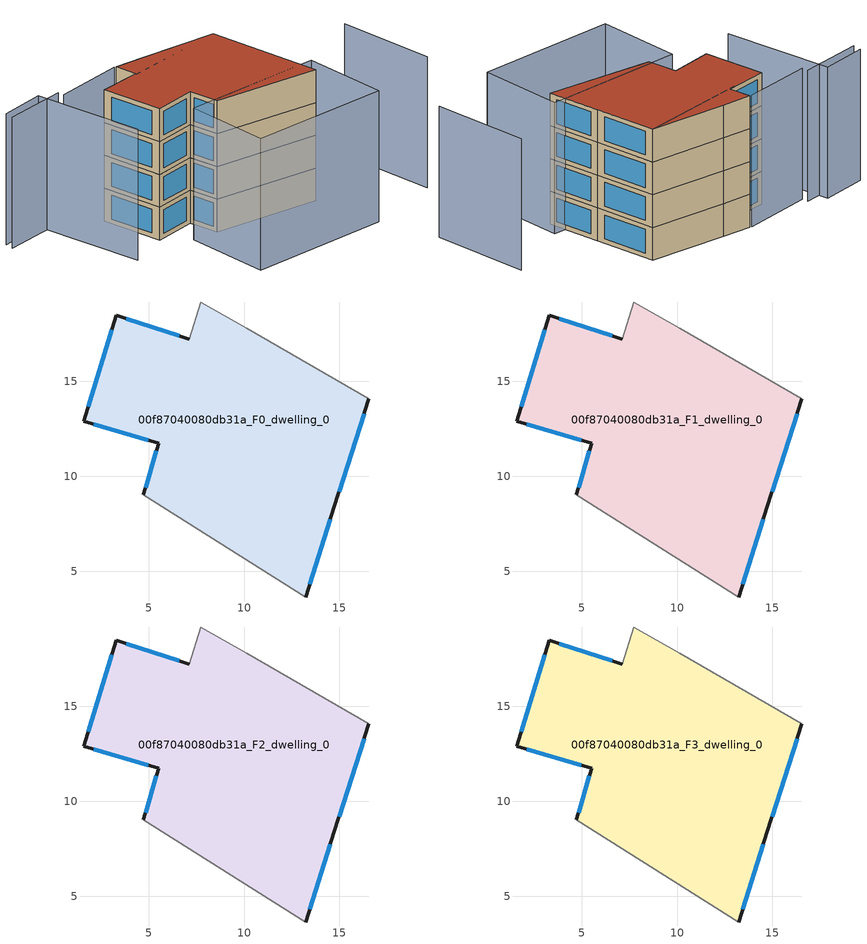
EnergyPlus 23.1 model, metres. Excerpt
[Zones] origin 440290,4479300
00f87040080db31a_F0_dwelling_0
 floor ground (EU_floor_Construction): 16.57,14.07 14.75,8.41 13.24,3.65 4.71,9.04 5.5,11.73 1.56,12.89 3.27,18.47 7.11,17.22 7.72,19.17 10.14,17.79 z0
 wall outside (EU_wall_Construction): 7.11,17.22 3.27,18.47 1.56,12.89 5.5,11.73 4.71,9.04 / 13.24,3.65 14.75,8.41 16.57,14.07 z0:3
 wall adiabatic (EU_wall_Construction): 16.57,14.07 10.14,17.79 7.72,19.17 7.11,17.22 / 4.71,9.04 13.24,3.65 z0:3
 window (EU_Window_Construction): 6.58,17.39 3.8,18.3 / 15,9.2 16.32,13.28 / 13.45,4.31 14.54,7.75 / 5.39,11.35 4.82,9.41 / 2.11,12.73 4.95,11.89 / 3.03,17.7 1.8,13.67 z0.42:2.58
00f87040080db31a_F1_dwelling_0
 floor to 00f87040080db31a_F0_dwelling_0 (EU_floor_Construction): 16.57,14.07 14.75,8.41 13.24,3.65 4.71,9.04 5.5,11.73 1.56,12.89 3.27,18.47 7.11,17.22 7.71,19.17 10.14,17.79 z3
 wall outside (EU_wall_Construction): 7.11,17.22 3.27,18.47 1.56,12.89 5.5,11.73 4.71,9.04 / 13.24,3.65 14.75,8.41 16.57,14.07 z3:6
 wall adiabatic (EU_wall_Construction): 16.57,14.07 10.14,17.79 7.72,19.17 7.11,17.22 / 4.71,9.04 13.24,3.65 z3:6
 window (EU_Window_Construction): 6.58,17.39 3.8,18.3 / 15,9.2 16.32,13.28 / 13.45,4.31 14.54,7.75 / 5.39,11.35 4.82,9.41 / 2.11,12.73 4.95,11.89 / 3.03,17.7 1.8,13.67 z3.42:5.58
00f87040080db31a_F2_dwelling_0
 floor to 00f87040080db31a_F1_dwelling_0 (EU_floor_Construction): 16.57,14.07 14.75,8.41 13.24,3.65 4.71,9.04 5.5,11.73 1.56,12.89 3.27,18.47 7.11,17.22 7.71,19.17 10.14,17.79 z6
 wall outside (EU_wall_Construction): 7.11,17.22 3.27,18.47 1.56,12.89 5.5,11.73 4.71,9.04 / 13.24,3.65 14.75,8.41 16.57,14.07 z6:9
 wall adiabatic (EU_wall_Construction): 16.57,14.07 10.14,17.79 7.72,19.17 7.11,17.22 / 4.71,9.04 13.24,3.65 z6:9
 window (EU_Window_Construction): 6.58,17.39 3.8,18.3 / 15,9.2 16.32,13.28 / 13.45,4.31 14.54,7.75 / 5.39,11.35 4.82,9.41 / 2.11,12.73 4.95,11.89 / 3.03,17.7 1.8,13.67 z6.42:8.58
00f87040080db31a_F3_dwelling_0
 floor to 00f87040080db31a_F2_dwelling_0 (EU_floor_Construction): 16.57,14.07 14.75,8.41 13.24,3.65 4.71,9.04 5.5,11.73 1.56,12.89 3.27,18.47 7.11,17.22 7.71,19.17 10.14,17.79 z9
 wall outside (EU_wall_Construction): 7.11,17.22 3.27,18.47 1.56,12.89 5.5,11.73 4.71,9.04 / 13.24,3.65 14.75,8.41 16.57,14.07 z9:12
 wall adiabatic (EU_wall_Construction): 16.57,14.07 10.14,17.79 7.72,19.17 7.11,17.22 / 4.71,9.04 13.24,3.65 z9:12
 window (EU_Window_Construction): 6.58,17.39 3.8,18.3 / 15,9.2 16.32,13.28 / 13.45,4.31 14.54,7.75 / 5.39,11.35 4.82,9.41 / 2.11,12.73 4.95,11.89 / 3.03,17.7 1.8,13.67 z9.42:11.58
 roof outside (EU_roof_Construction): 13.24,3.65 14.75,8.41 16.57,14.07 10.14,17.79 7.72,19.17 7.11,17.22 3.27,18.47 1.56,12.89 5.5,11.73 4.71,9.04 z12
shading: -3.94,24.35 0.21,23.13 / 0.21,23.13 -2.7,13.14 / 16.57,14.07 6.43,17.3 / 7.54,19.29 1.22,21.24 / 1.4,21.83 -4.39,23.62 / 18.95,-3.96 22.27,4.66 / 11.45,-2.63 -0.71,3.02 / -0.71,3.02 2.68,10.32 / 2.68,10.32 14.84,4.67 / 14.84,4.67 11.45,-2.63 z0:12
[Building]
EU S2 Campaign: North Axis=0; Terrain=City; Solar Distribution=FullExterior
[Site:Location]
Madrid: Latitude=40.5; Longitude=-3.5; Time Zone=1; Elevation=609
[SizingPeriod:WeatherFileDays]
AnnualSizingPeriod: Begin Month=1; Begin Day of Month=1; End Month=12; End Day of Month=31; Day of Week for Start Day=Monday; Use Weather File Daylight Saving Period=No; Use Weather File Rain and Snow Indicators=No
[MATERIAL]
EU_InternalMass_Material: Roughness=MediumRough; Thickness=0.1; Conductivity=1; Density=1800; Specific Heat=900; Thermal Absorptance=0.9; Solar Absorptance=0.7; Visible Absorptance=0.7
[MATERIAL:NOMASS] Roughness=MediumRough; Thermal Absorptance=0.9; Solar Absorptance=0.7; Visible Absorptance=0.7
Name | Thermal Resistance
EU_wall_NoMass | 1.60022
EU_roof_NoMass | 1.57597
EU_floor_NoMass | 0.470652
[WINDOWMATERIAL:SIMPLEGLAZINGSYSTEM]
EU_Window_SimpleGlazing: UFactor=3.28802; Solar Heat Gain Coefficient=0.85; Visible Transmittance=0.85
[CONSTRUCTION]
EU_wall_Construction: EU_wall_NoMass
EU_roof_Construction: EU_roof_NoMass
EU_floor_Construction: EU_floor_NoMass
EU_Window_Construction: EU_Window_SimpleGlazing
EU_InternalMass_Construction: EU_InternalMass_Material
[ZONE] Type=1; Multiplier=1; Ceiling Height=autocalculate; Volume=388.967; Floor Area=autocalculate; Part of Total Floor Area=Yes
00f87040080db31a_F0_dwelling_0; 00f87040080db31a_F1_dwelling_0; 00f87040080db31a_F2_dwelling_0; 00f87040080db31a_F3_dwelling_0
[INTERNALMASS] Construction=EU_InternalMass_Construction; Surface Area=129.655
Name | Zone or ZoneList
00f87040080db31a_F0_dwelling_0_EU_InternalMass | 00f87040080db31a_F0_dwelling_0
00f87040080db31a_F1_dwelling_0_EU_InternalMass | 00f87040080db31a_F1_dwelling_0
00f87040080db31a_F2_dwelling_0_EU_InternalMass | 00f87040080db31a_F2_dwelling_0
00f87040080db31a_F3_dwelling_0_EU_InternalMass | 00f87040080db31a_F3_dwelling_0
[OTHEREQUIPMENT] Fuel Type=Electricity; Design Level Calculation Method=Watts/Area; Power per Zone Floor Area=1; Fraction Latent=0; Fraction Radiant=0; Fraction Lost=0; Carbon Dioxide Generation Rate=0; EndUse Subcategory=EU_Step8_InternalGains
Name | Zone or ZoneList or Space or SpaceList | Schedule
EU_Step8_InternalGain_00f87040080db31a_F0_dwelling_0_f000 | 00f87040080db31a_F0_dwelling_0 | EU_Step8_GainSchedule_00f87040080db31a_F0_dwelling_0_f000
EU_Step8_InternalGain_00f87040080db31a_F1_dwelling_0_f000 | 00f87040080db31a_F1_dwelling_0 | EU_Step8_GainSchedule_00f87040080db31a_F1_dwelling_0_f000
EU_Step8_InternalGain_00f87040080db31a_F2_dwelling_0_f000 | 00f87040080db31a_F2_dwelling_0 | EU_Step8_GainSchedule_00f87040080db31a_F2_dwelling_0_f000
EU_Step8_InternalGain_00f87040080db31a_F3_dwelling_0_f000 | 00f87040080db31a_F3_dwelling_0 | EU_Step8_GainSchedule_00f87040080db31a_F3_dwelling_0_f000
[ZONEVENTILATION:DESIGNFLOWRATE] Schedule=EU_AlwaysOn; Design Flow Rate Calculation Method=AirChanges/Hour; Air Changes per Hour=0.480704; Ventilation Type=Natural; Fan Pressure Rise=0; Fan Total Efficiency=1; Constant Term Coefficient=1; Temperature Term Coefficient=0; Velocity Term Coefficient=0; Velocity Squared Term Coefficient=0; Minimum Indoor Temperature=-100; Maximum Indoor Temperature=100; Delta Temperature=-100; Minimum Outdoor Temperature=-100; Maximum Outdoor Temperature=100; Maximum Wind Speed=40
Name | Zone or ZoneList or Space or SpaceList
EU_ConstantAir_00f87040080db31a_F0_dwelling_0 | 00f87040080db31a_F0_dwelling_0
EU_ConstantAir_00f87040080db31a_F1_dwelling_0 | 00f87040080db31a_F1_dwelling_0
EU_ConstantAir_00f87040080db31a_F2_dwelling_0 | 00f87040080db31a_F2_dwelling_0
EU_ConstantAir_00f87040080db31a_F3_dwelling_0 | 00f87040080db31a_F3_dwelling_0
[HVACTEMPLATE:THERMOSTAT] Constant Heating Setpoint=20; Constant Cooling Setpoint=50
EU_HeatOnly_00f87040080db31a_F0_dwelling_0; EU_HeatOnly_00f87040080db31a_F1_dwelling_0; EU_HeatOnly_00f87040080db31a_F2_dwelling_0; EU_HeatOnly_00f87040080db31a_F3_dwelling_0
[HVACTEMPLATE:ZONE:IDEALLOADSAIRSYSTEM] System Availability Schedule=EU_AlwaysOn; Maximum Heating Supply Air Temperature=50; Minimum Cooling Supply Air Temperature=13; Maximum Heating Supply Air Humidity Ratio=0.0156; Minimum Cooling Supply Air Humidity Ratio=0.0077; Heating Limit=NoLimit; Cooling Limit=NoLimit; Heating Availability Schedule=EU_AlwaysOn; Cooling Availability Schedule=EU_CoolingOff; Dehumidification Control Type=ConstantSensibleHeatRatio; Cooling Sensible Heat Ratio=0.7; Dehumidification Setpoint=60; Humidification Control Type=None; Humidification Setpoint=30; Outdoor Air Method=None; Outdoor Air Flow Rate per Person=0.00944; Outdoor Air Flow Rate per Zone Floor Area=0; Outdoor Air Flow Rate per Zone=0; Demand Controlled Ventilation Type=None; Outdoor Air Economizer Type=NoEconomizer; Heat Recovery Type=None; Sensible Heat Recovery Effectiveness=0.7; Latent Heat Recovery Effectiveness=0.65
Name | Template Thermostat
00f87040080db31a_F0_dwelling_0 | EU_HeatOnly_00f87040080db31a_F0_dwelling_0
00f87040080db31a_F1_dwelling_0 | EU_HeatOnly_00f87040080db31a_F1_dwelling_0
00f87040080db31a_F2_dwelling_0 | EU_HeatOnly_00f87040080db31a_F2_dwelling_0
00f87040080db31a_F3_dwelling_0 | EU_HeatOnly_00f87040080db31a_F3_dwelling_0
[SIZING:ZONE] Zone Cooling Design Supply Air Temperature Input Method=SupplyAirTemperature; Zone Cooling Design Supply Air Temperature=13; Zone Heating Design Supply Air Temperature Input Method=SupplyAirTemperature; Zone Heating Design Supply Air Temperature=50; Zone Cooling Design Supply Air Humidity Ratio=0.008; Zone Heating Design Supply Air Humidity Ratio=0.008; Cooling Design Air Flow Method=DesignDay; Cooling Design Air Flow Rate=0; Cooling Minimum Air Flow per Zone Floor Area=0.000762; Cooling Minimum Air Flow=0; Cooling Minimum Air Flow Fraction=0.2; Heating Design Air Flow Method=DesignDay; Heating Design Air Flow Rate=0; Heating Maximum Air Flow per Zone Floor Area=0.002032; Heating Maximum Air Flow=0.141576; Heating Maximum Air Flow Fraction=0.3; Account for Dedicated Outdoor Air System=No; Dedicated Outdoor Air System Control Strategy=NeutralSupplyAir; Dedicated Outdoor Air Low Setpoint Temperature for Design=autosize; Dedicated Outdoor Air High Setpoint Temperature for Design=autosize; Zone Load Sizing Method=Sensible Load Only No Latent Load; Zone Latent Cooling Design Supply Air Humidity Ratio Input Method=HumidityRatioDifference; Zone Cooling Design Supply Air Humidity Ratio Difference=0.005; Zone Latent Heating Design Supply Air Humidity Ratio Input Method=HumidityRatioDifference; Zone Humidification Design Supply Air Humidity Ratio Difference=0.005
00f87040080db31a_F0_dwelling_0; 00f87040080db31a_F1_dwelling_0; 00f87040080db31a_F2_dwelling_0; 00f87040080db31a_F3_dwelling_0
[SCHEDULE:CONSTANT]
Name | Hourly Value
EU_AlwaysOn | 1
EU_CoolingOff | 0
[SCHEDULE:FILE] Column Number=1; Rows to Skip at Top=0; Number of Hours of Data=8760; Column Separator=Comma; Interpolate to Timestep=No; Minutes per Item=60; Adjust Schedule for Daylight Savings=Yes
Name | File
EU_Step8_GainSchedule_00f87040080db31a_F0_dwelling_0_f000 | ../../schedules/00f87040080db31a/00f87040080db31a_F0_dwelling_0_f000_gain.csv
EU_Step8_GainSchedule_00f87040080db31a_F1_dwelling_0_f000 | ../../schedules/00f87040080db31a/00f87040080db31a_F1_dwelling_0_f000_gain.csv
EU_Step8_GainSchedule_00f87040080db31a_F2_dwelling_0_f000 | ../../schedules/00f87040080db31a/00f87040080db31a_F2_dwelling_0_f000_gain.csv
EU_Step8_GainSchedule_00f87040080db31a_F3_dwelling_0_f000 | ../../schedules/00f87040080db31a/00f87040080db31a_F3_dwelling_0_f000_gain.csv
